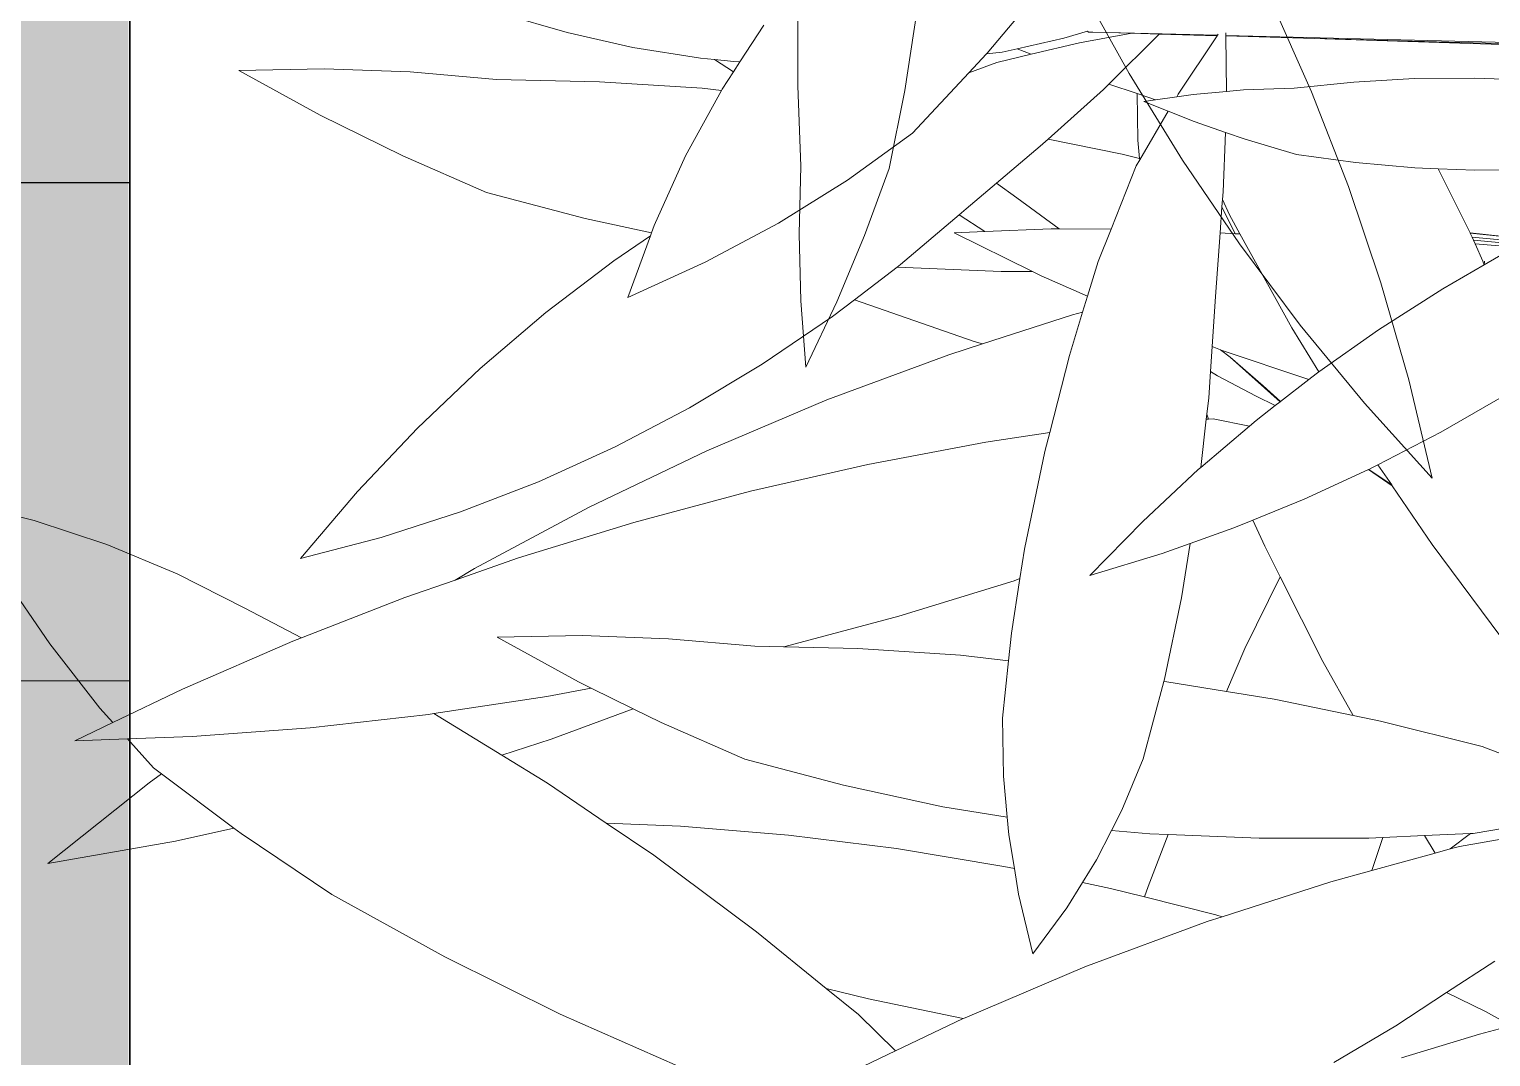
# Model space of a CAD drawing. Header units: millimetres. Extents: x 18 to 174501, y 22 to 24571.
# Drawn here: x 21811.5 to 22033.7, y 15191.6 to 15347.7 of the extents above; entities that cross this region are included whole.
import ezdxf

# ---------------------------------------------------------------- set-up
doc = ezdxf.new("R2010")
doc.units = ezdxf.units.MM
doc.header["$MEASUREMENT"] = 0
doc.linetypes.add('HIDDEN2', pattern=[0.1875, 0.125, -0.0625])
doc.layers.add('AS', color=8, linetype='HIDDEN2', lineweight=5)
doc.layers.add('Edges', color=7, linetype='Continuous', lineweight=18)
doc.layers.add('tampak', color=7, linetype='Continuous')

# ---------------------------------------------------------------- blocks, each defined once
blk = doc.blocks.new('OUTDOOR')
at = {"layer": 'tampak', "transparency": 33554687}
h = blk.add_hatch(dxfattribs=at)
h.set_pattern_fill('CROSS', scale=400)
h.paths.add_polyline_path([(1833117.56, 62258.33), (1829017.56, 62258.33), (1829017.56, 55399.79), (1833117.56, 55399.79)])
blk.add_line((1833117.56, 62258.33), (1833117.56, 44386.87))
blk.add_lwpolyline([(1829016.1, 55399.79), (1833117.56, 55399.79)])
blk = doc.blocks.new('BAMBOOPLAN')
at = {"layer": 'Edges'}
for p, q in [((-4.4779, 5.7434), (-3.6219, 6.0155)), ((-4.2936, 5.8001), (-3.6245, 6.0102)), ((-4.2936, 5.8001), (-3.8368, 5.9415)), ((-3.9377, 5.8317), (-3.8754, 5.8507)), ((-4.0605, 5.7886), (-3.9377, 5.8317)), ((-4.4775, 5.7424), (-4.2936, 5.8001)), ((-4.1816, 5.7386), (-4.0605, 5.7886)), ((-4.4779, 5.7434), (-4.4797, 5.7485)), ((-4.7533, 5.6558), (-4.4951, 5.7379)), ((-4.6154, 5.6991), (-4.4954, 5.7367)), ((-4.5341, 5.5891), (-4.4954, 5.7367)), ((-4.4954, 5.7367), (-4.4951, 5.7379)), ((-4.4951, 5.7379), (-4.4943, 5.741)), ((-4.4775, 5.7424), (-4.4779, 5.7434)), ((-4.437, 5.6289), (-4.4775, 5.7424)), ((-4.3002, 5.6837), (-4.1816, 5.7386)), ((-4.9551, 5.5383), (-4.8927, 5.7013)), ((-4.6833, 5.5609), (-4.6154, 5.6991)), ((-4.6721, 5.6813), (-4.6154, 5.6991)), ((-4.4031, 5.6441), (-4.3002, 5.6837)), ((-4.8085, 5.6232), (-4.7645, 5.6542)), ((-4.7731, 5.6249), (-4.6721, 5.6813)), ((-4.7623, 5.6529), (-4.7645, 5.6542)), ((-4.7645, 5.6542), (-4.7644, 5.6542)), ((-4.7623, 5.6529), (-4.7533, 5.6558)), ((-4.7533, 5.6558), (-4.6721, 5.6813)), ((-3.8712, 5.6434), (-3.8113, 5.6645)), ((-4.8969, 5.5684), (-4.8085, 5.6232)), ((-4.8642, 5.5669), (-4.7731, 5.6249)), ((-4.503, 5.5995), (-4.437, 5.6289)), ((-4.437, 5.6289), (-4.4031, 5.6441)), ((-3.9959, 5.6055), (-3.9472, 5.6203)), ((-3.9472, 5.6203), (-3.8712, 5.6434)), ((-3.9472, 5.6203), (-3.8364, 5.5115)), ((-4.5353, 5.583), (-4.503, 5.5995)), ((-4.5353, 5.583), (-4.5341, 5.5891)), ((-4.1216, 5.5746), (-3.9959, 5.6055)), ((-4.9288, 5.5258), (-4.8642, 5.5669)), ((-4.9255, 5.5507), (-4.8969, 5.5684)), ((-4.8969, 5.5684), (-4.8642, 5.5669)), ((-4.6906, 5.5461), (-4.6833, 5.5609)), ((-4.6833, 5.5609), (-4.619, 5.5615)), ((-4.619, 5.5615), (-4.5765, 5.5619)), ((-4.619, 5.5615), (-4.5839, 5.4663)), ((-4.5995, 5.5501), (-4.5765, 5.5619)), ((-4.5765, 5.5619), (-4.5353, 5.583)), ((-4.2486, 5.5492), (-4.1216, 5.5746)), ((-4.9789, 5.4848), (-4.9559, 5.5364)), ((-4.9789, 5.4848), (-4.9288, 5.5258)), ((-4.9559, 5.5364), (-4.9255, 5.5507)), ((-4.9559, 5.5364), (-4.9551, 5.5383)), ((-4.7694, 5.4049), (-4.6906, 5.5461)), ((-4.5995, 5.5501), (-4.5424, 5.5475)), ((-4.5665, 5.4273), (-4.5424, 5.5475)), ((-4.5424, 5.5475), (-4.4817, 5.5446)), ((-4.4817, 5.5446), (-4.4097, 5.5444)), ((-4.3727, 5.4205), (-4.4097, 5.5444)), ((-4.4097, 5.5444), (-4.3646, 5.5443)), ((-4.3646, 5.5443), (-4.2486, 5.5492)), ((-3.8364, 5.5115), (-3.708, 5.5409)), ((-3.8359, 5.511), (-3.7081, 5.5408)), ((-3.7173, 5.5311), (-3.8292, 5.5041)), ((-3.8364, 5.5115), (-3.8359, 5.511)), ((-3.8359, 5.511), (-3.8325, 5.5076)), ((-3.8325, 5.5076), (-3.8292, 5.5041)), ((-3.8292, 5.5041), (-3.8243, 5.4988)), ((-3.7246, 5.5234), (-3.8243, 5.4988)), ((-3.8243, 5.4988), (-3.8185, 5.4926)), ((-3.7337, 5.5138), (-3.8185, 5.4926)), ((-3.8185, 5.4926), (-3.7905, 5.4624)), ((-3.7847, 5.4562), (-3.7445, 5.5025)), ((-5.0517, 5.3211), (-4.9789, 5.4848)), ((-4.5839, 5.4663), (-4.5675, 5.4296)), ((-3.7905, 5.4624), (-3.7847, 5.4562)), ((-3.7847, 5.4562), (-3.787, 5.4638)), ((-5.4568, 5.345), (-5.4337, 5.4373)), ((-4.6062, 5.4263), (-4.5675, 5.4296)), ((-4.5675, 5.4296), (-4.5665, 5.4273)), ((-3.853, 5.3775), (-3.7847, 5.4562)), ((-4.7808, 5.3845), (-4.7694, 5.4049)), ((-4.7694, 5.4049), (-4.6062, 5.4263)), ((-4.5763, 5.2646), (-4.5695, 5.4124)), ((-4.5695, 5.4124), (-4.5665, 5.4273)), ((-4.3684, 5.4044), (-4.3727, 5.4205)), ((-4.3684, 5.4044), (-4.3434, 5.3778)), ((-4.3642, 5.3889), (-4.3684, 5.4044)), ((-4.8443, 5.2777), (-4.7808, 5.3845)), ((-4.3642, 5.3889), (-4.3183, 5.3431)), ((-4.3496, 5.3341), (-4.3642, 5.3889)), ((-4.3434, 5.3778), (-4.3081, 5.3461)), ((-3.9557, 5.2477), (-3.853, 5.3775)), ((-5.5107, 5.3317), (-5.4697, 5.3413)), ((-5.4697, 5.3413), (-5.4568, 5.345)), ((-5.4631, 5.3198), (-5.4568, 5.345)), ((-4.3496, 5.3341), (-4.3183, 5.3431)), ((-4.3138, 5.2003), (-4.3496, 5.3341)), ((-4.3183, 5.3431), (-4.3081, 5.3461)), ((-4.3081, 5.3461), (-4.1349, 5.1903)), ((-5.687, 5.2984), (-5.5402, 5.3248)), ((-5.5402, 5.3248), (-5.5107, 5.3317)), ((-5.5107, 5.3317), (-5.4631, 5.3198)), ((-5.4739, 5.2767), (-5.4631, 5.3198)), ((-5.1519, 5.1788), (-5.0517, 5.3211)), ((-5.979, 5.2752), (-5.8322, 5.283)), ((-5.8322, 5.283), (-5.687, 5.2984)), ((-5.5153, 5.264), (-5.4745, 5.2729)), ((-5.5017, 5.1137), (-5.4745, 5.2729)), ((-5.4745, 5.2729), (-5.4739, 5.2767)), ((-4.8882, 5.2039), (-4.8443, 5.2777)), ((-4.8443, 5.2777), (-4.7915, 5.2621)), ((-5.7312, 5.2045), (-5.5153, 5.264)), ((-4.7915, 5.2621), (-4.6827, 5.2286)), ((-4.6827, 5.2286), (-4.5763, 5.2646)), ((-4.5798, 5.1894), (-4.5763, 5.2646)), ((-4.0483, 5.1193), (-3.9557, 5.2477)), ((-4.8335, 5.1704), (-4.6992, 5.223)), ((-4.6992, 5.223), (-4.6827, 5.2286)), ((-5.9439, 5.1362), (-5.7312, 5.2045)), ((-5.2635, 5.0413), (-5.1519, 5.1788)), ((-4.9832, 5.0428), (-4.8985, 5.1865)), ((-4.8985, 5.1865), (-4.8882, 5.2039)), ((-4.8985, 5.1865), (-4.8335, 5.1704)), ((-4.577, 5.1105), (-4.5798, 5.1894)), ((-4.2853, 5.0953), (-4.3138, 5.2003)), ((-4.1349, 5.1903), (-4.0483, 5.1193)), ((-3.7554, 5.0816), (-3.6468, 5.2066)), ((-4.8955, 5.1462), (-4.8335, 5.1704)), ((-4.8955, 5.1462), (-4.7078, 5.1221)), ((-6.1268, 5.0906), (-5.9439, 5.1362)), ((-5.517, 4.9487), (-5.5017, 5.1137)), ((-4.7722, 5.0999), (-4.7078, 5.1221)), ((-4.7078, 5.1221), (-4.6864, 5.1194)), ((-4.6864, 5.1194), (-4.577, 5.1105)), ((-4.0636, 5.0965), (-4.0524, 5.1135)), ((-4.0524, 5.1135), (-4.0483, 5.1193)), ((-6.3056, 5.036), (-6.1268, 5.0906)), ((-4.9883, 5.0351), (-4.7722, 5.0999)), ((-4.5758, 5.074), (-4.577, 5.1105)), ((-4.2853, 5.0953), (-4.2662, 5.0947)), ((-4.2712, 5.043), (-4.2853, 5.0953)), ((-4.2662, 5.0947), (-4.241, 5.0864)), ((-4.2662, 5.0947), (-4.2643, 5.0946)), ((-4.2643, 5.0946), (-4.0636, 5.0965)), ((-4.241, 5.0864), (-4.1069, 5.0302)), ((-4.241, 5.0864), (-4.1529, 5.051)), ((-4.1065, 5.0308), (-4.0636, 5.0965)), ((-3.8613, 4.9702), (-3.7554, 5.0816)), ((-4.7588, 4.9382), (-4.5943, 5.0613)), ((-4.5943, 5.0613), (-4.5758, 5.074)), ((-4.5723, 4.9757), (-4.5758, 5.074)), ((-4.1529, 5.051), (-4.1065, 5.0308)), ((-6.4797, 4.9724), (-6.3056, 5.036)), ((-5.3862, 4.9089), (-5.2635, 5.0413)), ((-5.0532, 4.9376), (-4.9883, 5.0351)), ((-4.9883, 5.0351), (-4.9832, 5.0428)), ((-4.2712, 5.043), (-4.2539, 5.0392)), ((-4.2561, 4.9875), (-4.2712, 5.043)), ((-4.2539, 5.0392), (-4.1601, 5.0247)), ((-4.1601, 5.0247), (-4.1142, 5.0191)), ((-4.1429, 4.9751), (-4.1142, 5.0191)), ((-4.1142, 5.0191), (-4.1069, 5.0302)), ((-4.1069, 5.0302), (-4.1065, 5.0308)), ((-4.2484, 4.9526), (-4.2561, 4.9875)), ((-6.4797, 4.9724), (-6.281, 4.9384)), ((-4.5582, 4.8041), (-4.5723, 4.9757)), ((-4.232, 4.9477), (-4.1527, 4.9585)), ((-4.2231, 4.8393), (-4.1527, 4.9585)), ((-4.1527, 4.9585), (-4.1429, 4.9751)), ((-3.9886, 4.8472), (-3.8774, 4.954)), ((-3.8774, 4.954), (-3.877, 4.9543)), ((-3.8774, 4.954), (-3.8171, 4.9372)), ((-3.877, 4.9543), (-3.8694, 4.9617)), ((-3.877, 4.9543), (-3.8188, 4.9385)), ((-3.8694, 4.9617), (-3.8613, 4.9702)), ((-3.8613, 4.9702), (-3.8188, 4.9385)), ((-6.281, 4.9384), (-6.0825, 4.9133)), ((-5.6638, 4.9137), (-5.5172, 4.9312)), ((-5.5749, 4.8475), (-5.5174, 4.9244)), ((-5.5197, 4.7819), (-5.5174, 4.9244)), ((-5.5174, 4.9244), (-5.5172, 4.9312)), ((-5.5172, 4.9312), (-5.517, 4.9487)), ((-5.0862, 4.8881), (-5.0532, 4.9376)), ((-5.0532, 4.9376), (-4.7779, 4.9373)), ((-4.8205, 4.892), (-4.7588, 4.9382)), ((-4.7779, 4.9373), (-4.7588, 4.9382)), ((-4.2484, 4.9526), (-4.2415, 4.9439)), ((-4.246, 4.9421), (-4.2484, 4.9526)), ((-4.246, 4.9421), (-4.2415, 4.9439)), ((-4.2231, 4.8393), (-4.246, 4.9421)), ((-4.2415, 4.9439), (-4.232, 4.9477)), ((-3.8188, 4.9385), (-3.8171, 4.9372)), ((-3.8171, 4.9372), (-3.6938, 4.8452)), ((-6.0825, 4.9133), (-5.8845, 4.8973)), ((-5.8845, 4.8973), (-5.6638, 4.9137)), ((-5.5197, 4.7819), (-5.3862, 4.9089)), ((-5.0391, 4.7125), (-4.8205, 4.892)), ((-5.1969, 4.7402), (-5.0862, 4.8881)), ((-5.6779, 4.6928), (-5.5749, 4.8475)), ((-4.3041, 4.6874), (-4.2269, 4.833)), ((-4.2269, 4.833), (-4.2231, 4.8393)), ((-4.0787, 4.7682), (-3.9886, 4.8472)), ((-3.6938, 4.8452), (-3.4582, 4.6841)), ((-4.6826, 4.7389), (-4.5582, 4.8041)), ((-4.5547, 4.7614), (-4.5582, 4.8041)), ((-4.1127, 4.7383), (-4.0787, 4.7682)), ((-4.0787, 4.7682), (-4.0362, 4.7229)), ((-5.3151, 4.5994), (-5.1969, 4.7402)), ((-4.909, 4.6094), (-4.6826, 4.7389)), ((-4.5271, 4.5469), (-4.5547, 4.7614)), ((-4.1912, 4.6756), (-4.1127, 4.7383)), ((-5.2494, 4.5231), (-5.0391, 4.7125)), ((-4.0362, 4.7229), (-3.9829, 4.6712)), ((-5.7728, 4.5317), (-5.6779, 4.6928)), ((-4.3745, 4.5388), (-4.3041, 4.6874)), ((-4.2415, 4.6355), (-4.1912, 4.6756)), ((-4.1706, 4.5581), (-4.1912, 4.6756)), ((-4.0041, 4.4987), (-3.9829, 4.6712)), ((-3.9829, 4.6712), (-3.8352, 4.5277)), ((-4.3745, 4.5388), (-4.2415, 4.6355)), ((-5.1311, 4.4712), (-4.909, 4.6094)), ((-5.4405, 4.4661), (-5.3151, 4.5994)), ((-4.5157, 4.4829), (-4.5271, 4.5469)), ((-4.1478, 4.3792), (-4.1706, 4.5581)), ((-5.8595, 4.3646), (-5.7728, 4.5317)), ((-5.4509, 4.3245), (-5.2494, 4.5231)), ((-3.8352, 4.5277), (-3.7343, 4.4383)), ((-4.5265, 4.4744), (-4.5157, 4.4829)), ((-4.4947, 4.3651), (-4.5157, 4.4829)), ((-4.0119, 4.3975), (-4.0041, 4.4987)), ((-5.5727, 4.3406), (-5.4405, 4.4661)), ((-5.3482, 4.3247), (-5.1311, 4.4712)), ((-4.7381, 4.3199), (-4.5265, 4.4744)), ((-3.7343, 4.4383), (-3.6744, 4.4462)), ((-3.6744, 4.4462), (-3.4479, 4.4655)), ((-3.4479, 4.4655), (-3.3049, 4.4609)), ((-4.0119, 4.3975), (-3.9082, 4.4154)), ((-3.9082, 4.4154), (-3.7343, 4.4383)), ((-4.1409, 4.3752), (-4.0119, 4.3975)), ((-5.9378, 4.192), (-5.8595, 4.3646)), ((-4.481, 4.3062), (-4.4947, 4.3651)), ((-4.1475, 4.3737), (-4.1478, 4.3792)), ((-4.1475, 4.3737), (-4.1409, 4.3752)), ((-4.1352, 4.2005), (-4.1475, 4.3737)), ((-3.4235, 4.245), (-3.2258, 4.3541)), ((-3.4044, 4.2814), (-3.2634, 4.3577)), ((-5.7115, 4.2233), (-5.5727, 4.3406)), ((-5.6431, 4.117), (-5.4509, 4.3245)), ((-5.5599, 4.1702), (-5.3482, 4.3247)), ((-4.9498, 4.1771), (-4.7381, 4.3199)), ((-4.5835, 4.2838), (-4.481, 4.3062)), ((-4.4525, 4.184), (-4.481, 4.3062)), ((-4.7994, 4.2243), (-4.5835, 4.2838)), ((-3.503, 4.2421), (-3.4104, 4.279)), ((-3.4408, 4.2331), (-3.4104, 4.279)), ((-3.4104, 4.279), (-3.4044, 4.2814)), ((-5.8565, 4.1144), (-5.7115, 4.2233)), ((-4.9516, 4.1755), (-4.7994, 4.2243)), ((-3.5872, 4.2086), (-3.503, 4.2421)), ((-3.503, 4.2421), (-3.4686, 4.2141)), ((-3.4686, 4.2141), (-3.4408, 4.2331)), ((-3.4408, 4.2331), (-3.4235, 4.245)), ((-6.0073, 4.0142), (-5.9378, 4.192)), ((-4.1423, 4.0799), (-4.1352, 4.2005)), ((-3.8404, 4.1197), (-3.6156, 4.1973)), ((-3.6156, 4.1973), (-3.5872, 4.2086)), ((-3.5862, 4.1334), (-3.5872, 4.2086)), ((-3.5862, 4.1334), (-3.4686, 4.2141)), ((-5.6747, 4.0797), (-5.5599, 4.1702)), ((-5.0121, 4.1561), (-4.9527, 4.1751)), ((-4.9527, 4.1751), (-4.9498, 4.1771)), ((-4.9527, 4.1751), (-4.9516, 4.1755)), ((-4.9516, 4.1755), (-4.9498, 4.1771)), ((-4.4098, 4.0661), (-4.4525, 4.184)), ((-5.195, 4.1104), (-5.0121, 4.1561)), ((-3.6625, 4.0811), (-3.5862, 4.1334)), ((-6.0073, 4.0142), (-5.8565, 4.1144)), ((-5.6747, 4.0797), (-5.6431, 4.117)), ((-5.3738, 4.0558), (-5.195, 4.1104)), ((-4.0305, 4.0627), (-3.8404, 4.1197)), ((-5.7656, 4.0081), (-5.6747, 4.0797)), ((-4.3728, 3.984), (-4.4098, 4.0661)), ((-4.1493, 4.0306), (-4.1423, 4.0799)), ((-3.8612, 3.9324), (-3.6625, 4.0811)), ((-5.5479, 3.9922), (-5.3738, 4.0558)), ((-4.1493, 4.0306), (-4.0685, 4.0513)), ((-4.0685, 4.0513), (-4.0305, 4.0627)), ((-4.0343, 3.9423), (-4.0305, 4.0627)), ((-3.3469, 3.9354), (-3.27, 4.0344)), ((-5.9493, 3.852), (-5.7656, 4.0081)), ((-4.1594, 3.9597), (-4.1493, 4.0306)), ((-5.5479, 3.9922), (-5.3493, 3.9582)), ((-4.5122, 3.9597), (-4.3728, 3.984)), ((-4.3572, 3.9495), (-4.3728, 3.984)), ((-5.4037, 3.9057), (-5.3186, 3.9544)), ((-5.3644, 3.8211), (-5.2176, 3.9416)), ((-5.3493, 3.9582), (-5.3186, 3.9544)), ((-5.3186, 3.9544), (-5.2176, 3.9416)), ((-5.2176, 3.9416), (-5.1507, 3.9332)), ((-4.732, 3.9335), (-4.5122, 3.9597)), ((-4.3218, 3.884), (-4.3572, 3.9495)), ((-4.1722, 3.9032), (-4.1594, 3.9597)), ((-4.0347, 3.9178), (-4.0343, 3.9423)), ((-6.5809, 3.9034), (-6.4151, 3.9058)), ((-6.4151, 3.9058), (-6.2501, 3.8956)), ((-5.6238, 3.7905), (-5.4037, 3.9057)), ((-5.1507, 3.9332), (-4.9527, 3.9171)), ((-4.9527, 3.9171), (-4.732, 3.9335)), ((-4.1722, 3.9032), (-4.1106, 3.9111)), ((-4.1106, 3.9111), (-4.0347, 3.9178)), ((-4.1073, 3.7323), (-3.8888, 3.9118)), ((-4.0347, 3.9178), (-3.8753, 3.9317)), ((-3.8888, 3.9118), (-3.8612, 3.9324)), ((-3.8753, 3.9317), (-3.8612, 3.9324)), ((-3.4275, 3.8317), (-3.3469, 3.9354)), ((-3.3469, 3.9354), (-3.2532, 3.9244)), ((-3.2532, 3.9244), (-3.1943, 3.9139)), ((-3.2498, 3.8736), (-3.1934, 3.9113)), ((-6.7469, 3.8883), (-6.5809, 3.9034)), ((-6.2501, 3.8956), (-6.0862, 3.8728)), ((-4.5781, 3.8414), (-4.345, 3.881)), ((-4.345, 3.881), (-4.3218, 3.884)), ((-4.2951, 3.8346), (-4.3218, 3.884)), ((-4.1864, 3.8402), (-4.1722, 3.9032)), ((-3.3927, 3.7698), (-3.2498, 3.8736)), ((-6.0862, 3.8728), (-5.9493, 3.852)), ((-5.9647, 3.8388), (-5.9493, 3.852)), ((-6.1569, 3.6628), (-5.9647, 3.8388)), ((-5.4549, 3.7533), (-5.3644, 3.8211)), ((-4.8091, 3.7924), (-4.5781, 3.8414)), ((-4.2234, 3.7217), (-4.2951, 3.8346)), ((-4.2234, 3.7217), (-4.1864, 3.8402)), ((-3.5286, 3.7122), (-3.4275, 3.8317)), ((-5.8674, 3.6739), (-5.6339, 3.7852)), ((-5.6339, 3.7852), (-5.6238, 3.7905)), ((-5.6238, 3.7905), (-5.6131, 3.7883)), ((-5.6131, 3.7883), (-5.4549, 3.7533)), ((-5.0376, 3.7343), (-4.8091, 3.7924)), ((-6.6064, 3.7691), (-6.4617, 3.6613)), ((-5.4549, 3.7533), (-5.3409, 3.7282)), ((-5.3409, 3.7282), (-5.1921, 3.6881)), ((-5.1921, 3.6881), (-5.0376, 3.7343)), ((-4.3176, 3.5429), (-4.1073, 3.7323)), ((-5.1921, 3.6881), (-5.0719, 3.6558)), ((-6.4617, 3.6613), (-6.3131, 3.565)), ((-6.2765, 3.5447), (-6.1569, 3.6628)), ((-6.1034, 3.5723), (-5.8674, 3.6739)), ((-5.0719, 3.6558), (-4.8066, 3.5714)), ((-6.3131, 3.565), (-6.2765, 3.5447)), ((-6.2349, 3.5216), (-6.1034, 3.5723)), ((-4.8066, 3.5714), (-4.6235, 3.5047)), ((-6.3416, 3.4805), (-6.2765, 3.5447)), ((-4.5291, 3.513), (-4.3208, 3.5398)), ((-4.437, 3.4253), (-4.3208, 3.5398)), ((-4.3208, 3.5398), (-4.3176, 3.5429)), ((-6.3416, 3.4805), (-6.2349, 3.5216)), ((-6.2349, 3.5216), (-6.1609, 3.4806)), ((-4.6235, 3.5047), (-4.5291, 3.513)), ((-4.6235, 3.5047), (-4.5384, 3.4737)), ((-6.1609, 3.4806), (-6.1405, 3.474)), ((-6.1594, 3.4469), (-6.1405, 3.474)), ((-6.1405, 3.474), (-5.9533, 3.4137)), ((-4.5384, 3.4737), (-4.437, 3.4253)), ((-6.3099, 3.2095), (-6.1594, 3.4469)), ((-6.064, 3.3456), (-5.9533, 3.4137)), ((-5.9533, 3.4137), (-5.9346, 3.4077)), ((-5.9346, 3.4077), (-5.7051, 3.347)), ((-4.5191, 3.3443), (-4.437, 3.4253)), ((-6.3099, 3.2095), (-6.064, 3.3456)), ((-5.7051, 3.347), (-5.4289, 3.2988)), ((-5.4289, 3.2988), (-5.151, 3.2631)), ((-5.151, 3.2631), (-4.8719, 3.2402)), ((0.248, -7.9251), (0.1408, -7.7321)), ((-0.4719, -7.9517), (-0.4715, -7.7771)), ((0.6443, -7.9652), (0.5551, -7.7635)), ((-0.2393, -7.9619), (-0.2131, -7.7912)), ((0.3637, -8.1129), (0.248, -7.9251)), ((-0.4651, -8.1259), (-0.4719, -7.9517)), ((-0.2731, -8.1312), (-0.2393, -7.9619)), ((0.7243, -8.1707), (0.6443, -7.9652)), ((-0.469, -8.2728), (-0.4651, -8.1259)), ((0.4877, -8.2951), (0.3637, -8.1129)), ((-0.3266, -8.2766), (-0.2731, -8.1312)), ((0.7947, -8.3792), (0.7243, -8.1707)), ((-0.4653, -8.4186), (-0.469, -8.2728)), ((-0.3869, -8.4205), (-0.3266, -8.2766)), ((0.6197, -8.4713), (0.4877, -8.2951)), ((0.8554, -8.5904), (0.7947, -8.3792)), ((-0.454, -8.5627), (-0.4653, -8.4186)), ((-0.454, -8.5627), (-0.3869, -8.4205)), ((0.7593, -8.6409), (0.6197, -8.4713)), ((0.9063, -8.8037), (0.8554, -8.5904)), ((0.9063, -8.8037), (0.7593, -8.6409))]:
    blk.add_line(p, q, dxfattribs=at)
blk = doc.blocks.new('KOLOM')
at = {"layer": 'tampak', "transparency": 33554687}
h = blk.add_hatch(color=5, dxfattribs=at)
h.dxf.hatch_style = 1
h.paths.add_polyline_path([(1780621.98, 55617.67), (1780421.98, 55617.67), (1780421.98, 55217.67), (1780621.98, 55217.67)])
h.paths.add_polyline_path([(1780621.98, 52920.47), (1780421.98, 52920.47), (1780421.98, 52520.47), (1780621.98, 52520.47)])
h.paths.add_polyline_path([(1780621.98, 50225.87), (1780421.98, 50225.87), (1780421.98, 49825.87), (1780621.98, 49825.87)])
h.paths.add_polyline_path([(1780621.98, 47518.78), (1780421.98, 47518.78), (1780421.98, 47118.78), (1780621.98, 47118.78)])
h.paths.add_polyline_path([(1780621.98, 44836.68), (1780421.98, 44836.68), (1780421.98, 44436.68), (1780621.98, 44436.68)])
blk.add_lwpolyline([(1780422.2, 55618.15), (1780422.2, 55218.15), (1780622.2, 55218.15), (1780622.2, 55618.15), (1780422.2, 55618.15)])
blk = doc.blocks.new('GRID')
at = {"layer": 'AS', "ltscale": 1000}
for p, q in [((1830263.03, 43110.57), (1830263.03, 63784.83)), ((1814236.02, 55324.06), (1830263.03, 55324.06))]:
    blk.add_line(p, q, dxfattribs=at)

msp = doc.modelspace()

# ---------------------------------------------------------------- linework, layer by layer
msp.add_lwpolyline([(21826.8, 15324.47), (21826.8, 4561.84), (21326.8, 4561.84), (21326.8, 15324.47), (21826.8, 15324.47)])

# ---------------------------------------------------------------- block references
for name, p in [('GRID', (-1808436.23, -40075.32)), ('KOLOM', (-1758795.4, -40075.32)), ('OUTDOOR', (-1811290.76, -40075.32))]:
    msp.add_blockref(name, p)
at = {"xscale": 69.97983938875464, "yscale": 69.97983938875464, "zscale": 69.97983938875464}
msp.add_blockref('BAMBOOPLAN', (21961.34, 15895.62), dxfattribs=at)
at = {"xscale": 69.97983938875464, "yscale": 69.97983938875464, "zscale": 69.97983938875464, "rotation": 340.9588725647666}
msp.add_blockref('BAMBOOPLAN', (22158.48, 14864.64), dxfattribs=at)

doc.saveas('drawing.dxf')
